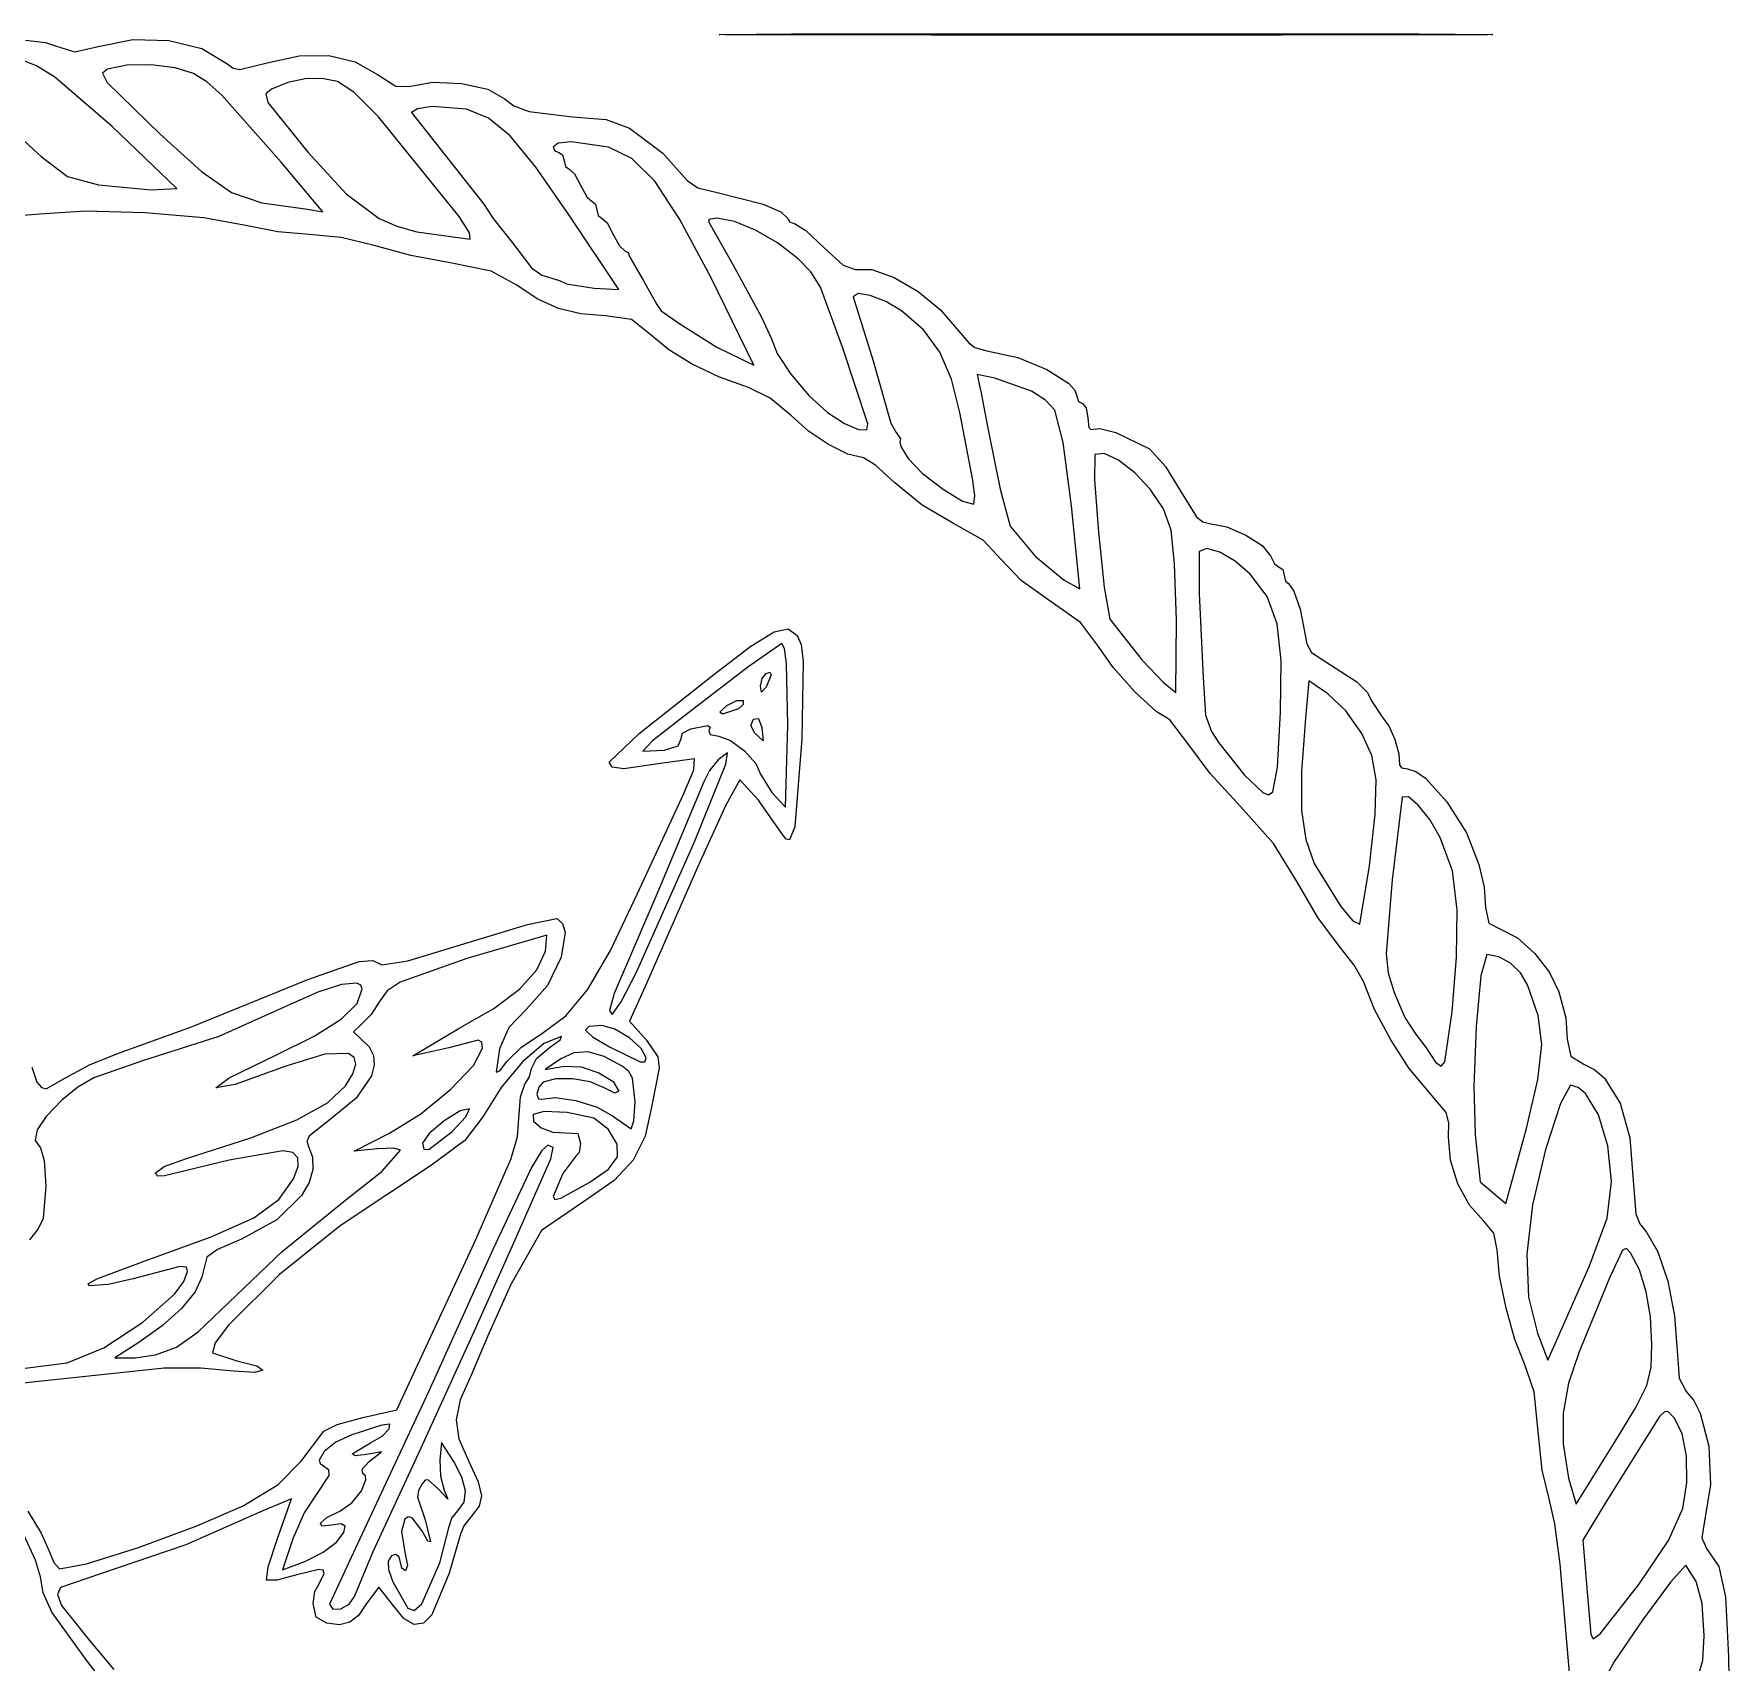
# Model space of a CAD drawing. Extents: x 0 to 181, y 0 to 180.
# Drawn here: x 92.8 to 180.5, y 96.2 to 180.4 of the extents above; entities that cross this region are included whole.
import ezdxf

# ---------------------------------------------------------------- set-up
doc = ezdxf.new("R2010")
doc.units = 0

msp = doc.modelspace()

# ---------------------------------------------------------------- linework, layer by layer
at = {"layer": 'Layer 1'}
for p, q in [((92.355567, 180.119207), (93.393359, 179.992455)), ((93.393359, 179.992455), (94.017891, 179.787727)), ((96.111133, 179.797692), (97.905832, 180.154598)), ((97.905832, 180.154598), (99.772776, 180.105343)), ((99.772776, 180.105343), (101.476425, 179.681157)), ((128.245052, 180.406492), (128.283539, 180.413062)), ((128.54485, 180.400291), (128.245052, 180.406492)), ((128.283539, 180.413062), (131.987694, 180.442265)), ((130.125837, 180.389151), (128.54485, 180.400291)), ((148.307778, 180.36707), (130.125837, 180.389151)), ((131.987694, 180.442265), (164.443249, 180.442285)), ((131.987694, 180.442265), (131.987694, 180.442265)), ((166.435489, 180.389173), (148.307778, 180.36707)), ((164.443249, 180.442285), (168.219086, 180.413086)), ((167.989126, 180.400315), (166.435489, 180.389173)), ((168.273702, 180.406516), (167.989126, 180.400315)), ((168.219086, 180.413086), (168.273702, 180.406516)), ((92.934493, 178.790124), (92.108435, 179.112534)), ((94.017891, 179.787727), (94.911813, 179.506875)), ((94.911813, 179.506875), (96.111133, 179.797692)), ((101.476425, 179.681157), (102.781244, 178.913273)), ((104.863209, 178.95384), (106.517026, 179.314384)), ((106.517026, 179.314384), (108.048294, 179.329849)), ((108.048294, 179.329849), (109.4116, 179.005087)), ((93.871785, 178.197787), (92.934493, 178.790124)), ((96.835657, 175.649863), (93.871785, 178.197787)), ((96.597817, 178.623016), (96.348738, 178.410466)), ((96.348738, 178.410466), (96.592165, 177.936906)), ((97.602652, 178.822487), (96.597817, 178.623016)), ((98.857154, 178.840651), (97.602652, 178.822487)), ((100.094874, 178.691511), (98.857154, 178.840651)), ((101.049365, 178.389069), (100.094874, 178.691511)), ((101.747735, 177.967814), (101.049365, 178.389069)), ((102.781244, 178.913273), (103.097855, 178.678086)), ((103.097855, 178.678086), (103.450938, 178.604514)), ((103.450938, 178.604514), (104.863209, 178.95384)), ((107.695348, 178.136197), (106.823196, 178.119013)), ((108.495493, 177.979131), (107.695348, 178.136197)), ((109.4116, 179.005087), (110.561529, 178.344951)), ((110.561529, 178.344951), (111.510351, 177.732581)), ((96.592165, 177.936906), (99.322422, 175.261973)), ((102.522517, 177.281188), (101.747735, 177.967814)), ((105.592999, 173.810099), (102.522517, 177.281188)), ((105.078612, 177.586676), (104.787279, 177.344747)), ((104.787279, 177.344747), (104.903301, 176.898147)), ((105.932972, 177.933774), (105.078612, 177.586676)), ((106.823196, 178.119013), (105.932972, 177.933774)), ((109.352315, 177.430104), (108.495493, 177.979131)), ((110.617126, 176.159425), (109.352315, 177.430104)), ((111.510351, 177.732581), (112.184448, 177.713323)), ((112.184448, 177.713323), (113.426406, 177.940561)), ((113.426406, 177.940561), (114.920177, 177.882985)), ((114.920177, 177.882985), (116.280527, 177.588159)), ((116.280527, 177.588159), (117.122222, 177.103648)), ((104.903301, 176.898147), (106.990442, 174.303987)), ((112.634843, 176.570244), (112.324444, 176.370321)), ((113.389474, 176.6791), (112.634843, 176.570244)), ((115.17205, 176.55493), (113.389474, 176.6791)), ((116.316586, 176.080734), (115.17205, 176.55493)), ((117.122222, 177.103648), (117.623008, 176.719028)), ((117.623008, 176.719028), (118.408893, 176.424387)), ((118.408893, 176.424387), (120.65, 176.155046)), ((90.764352, 176.287127), (93.168761, 174.094144)), ((100.188889, 172.450347), (96.835657, 175.649863)), ((114.78956, 170.987876), (110.617126, 176.159425)), ((112.324444, 176.370321), (116.063889, 171.641411)), ((117.432135, 175.161848), (116.316586, 176.080734)), ((120.65, 176.155046), (122.397619, 176.007423)), ((122.397619, 176.007423), (123.613333, 175.570475)), ((123.613333, 175.570475), (125.333065, 174.273366)), ((99.322422, 175.261973), (101.471521, 173.32029)), ((118.754262, 173.554114), (117.432135, 175.161848)), ((119.923542, 174.789692), (119.662222, 174.58621)), ((120.59669, 174.85682), (119.923542, 174.789692)), ((122.513595, 174.582803), (120.59669, 174.85682)), ((93.168761, 174.094144), (94.539023, 173.059912)), ((107.748818, 171.241829), (105.592999, 173.810099)), ((105.592999, 173.810099), (105.592999, 173.810099)), ((106.990442, 174.303987), (108.956096, 172.162118)), ((119.662222, 174.58621), (119.745125, 174.38689)), ((119.745125, 174.38689), (119.944444, 174.303987)), ((119.944444, 174.303987), (120.143764, 174.179633)), ((120.143764, 174.179633), (120.226667, 173.880654)), ((120.226667, 173.880654), (120.299512, 173.581675)), ((123.735273, 174.001333), (122.513595, 174.582803)), ((124.909532, 172.830985), (123.735273, 174.001333)), ((125.333065, 174.273366), (126.595657, 172.853445)), ((94.539023, 173.059912), (96.132094, 172.639308)), ((101.471521, 173.32029), (103.014998, 172.245357)), ((120.51853, 171.013371), (118.754262, 173.554114)), ((120.299512, 173.581675), (120.47465, 173.457321)), ((120.47465, 173.457321), (120.752806, 173.208612)), ((120.752806, 173.208612), (121.073333, 172.610654)), ((96.132094, 172.639308), (98.858632, 172.373496)), ((98.858632, 172.373496), (100.188889, 172.450347)), ((100.188889, 172.450347), (100.188889, 172.450347)), ((103.014998, 172.245357), (104.586859, 171.709327)), ((108.956096, 172.162118), (110.652634, 170.890393)), ((121.073333, 172.610654), (121.393861, 172.012696)), ((121.393861, 172.012696), (121.672017, 171.763987)), ((126.213932, 170.845707), (124.909532, 172.830985)), ((126.595657, 172.853445), (127.142791, 172.482332)), ((127.142791, 172.482332), (128.137003, 172.244616)), ((128.137003, 172.244616), (130.519665, 171.638279)), ((93.094906, 171.114939), (91.159358, 170.966726)), ((95.457971, 171.268521), (93.094906, 171.114939)), ((98.538792, 171.192427), (95.457971, 171.268521)), ((101.586125, 170.928358), (98.538792, 171.192427)), ((104.586859, 171.709327), (106.821111, 171.384349)), ((106.821111, 171.384349), (107.748818, 171.241829)), ((116.063889, 171.641411), (116.557778, 170.899578)), ((121.672017, 171.763987), (121.847155, 171.639633)), ((121.847155, 171.639633), (121.92, 171.340654)), ((121.92, 171.340654), (121.992845, 171.041675)), ((130.519665, 171.638279), (131.432885, 171.230153)), ((131.432885, 171.230153), (131.797778, 170.886677)), ((103.848727, 170.518015), (101.586125, 170.928358)), ((105.420555, 170.202066), (103.848727, 170.518015)), ((110.652634, 170.890393), (111.565462, 170.4922)), ((111.565462, 170.4922), (112.609583, 170.20518)), ((115.334691, 170.150878), (114.78956, 170.987876)), ((114.78956, 170.987876), (114.78956, 170.987876)), ((116.557778, 170.899578), (117.545556, 169.627643)), ((123.051784, 167.222274), (120.51853, 171.013371)), ((120.51853, 171.013371), (120.51853, 171.013371)), ((121.992845, 171.041675), (122.167983, 170.917321)), ((122.167983, 170.917321), (122.446139, 170.668612)), ((122.446139, 170.668612), (122.766667, 170.070654)), ((127.826033, 167.819442), (126.213932, 170.845707)), ((127.713493, 170.847219), (127.705556, 170.701332)), ((127.705556, 170.701332), (128.958653, 168.518432)), ((128.128889, 170.906801), (127.713493, 170.847219)), ((129.044308, 170.742337), (128.128889, 170.906801)), ((130.131846, 170.294608), (129.044308, 170.742337)), ((131.267634, 169.62582), (130.131846, 170.294608)), ((131.797778, 170.886677), (131.897372, 170.709)), ((131.897372, 170.709), (132.136823, 170.635099)), ((132.136823, 170.635099), (132.727932, 170.262829)), ((132.727932, 170.262829), (133.673001, 169.367798)), ((107.032628, 170.070654), (105.420555, 170.202066)), ((108.697761, 169.900973), (107.032628, 170.070654)), ((110.39762, 169.489793), (108.697761, 169.900973)), ((112.287627, 168.985609), (110.39762, 169.489793)), ((112.609583, 170.20518), (115.356468, 169.822847)), ((115.356468, 169.822847), (115.334691, 170.150878)), ((117.545556, 169.627643), (118.533333, 168.341188)), ((122.766667, 170.070654), (123.087194, 169.472696)), ((123.087194, 169.472696), (123.36535, 169.223987)), ((132.3278, 168.798179), (131.267634, 169.62582)), ((133.673001, 169.367798), (134.659267, 168.483972)), ((114.410386, 168.589099), (112.287627, 168.985609)), ((116.451933, 168.16439), (114.410386, 168.589099)), ((123.36535, 169.223987), (123.540488, 169.135553)), ((123.540488, 169.135553), (123.613333, 168.922935)), ((123.613333, 168.922935), (124.318889, 167.696851)), ((128.958653, 168.518432), (130.44032, 165.793754)), ((132.97899, 168.130773), (132.3278, 168.798179)), ((134.659267, 168.483972), (135.283234, 168.259021)), ((117.77851, 167.436052), (116.451933, 168.16439)), ((118.533333, 168.341188), (119.077641, 167.957594)), ((119.077641, 167.957594), (119.991482, 167.685638)), ((119.991482, 167.685638), (120.338249, 167.513146)), ((124.318889, 167.696851), (125.024444, 166.445682)), ((130.034005, 163.307627), (127.826033, 167.819442)), ((127.826033, 167.819442), (127.826033, 167.819442)), ((133.484629, 167.33138), (132.97899, 168.130773)), ((135.283234, 168.259021), (136.135663, 168.25989)), ((136.135663, 168.25989), (137.29233, 167.844158)), ((137.29233, 167.844158), (138.54558, 167.110835)), ((118.837437, 166.733592), (117.77851, 167.436052)), ((119.931848, 166.242634), (118.837437, 166.733592)), ((120.338249, 167.513146), (121.774325, 167.288401)), ((121.774325, 167.288401), (123.051784, 167.222274)), ((134.635804, 164.183992), (133.484629, 167.33138)), ((135.435637, 167.009743), (135.184444, 166.84146)), ((135.184444, 166.84146), (136.214604, 163.525349)), ((136.061976, 166.909133), (135.435637, 167.009743)), ((136.872603, 166.594751), (136.061976, 166.909133)), ((138.54558, 167.110835), (139.68776, 166.158932)), ((121.094593, 165.951799), (119.931848, 166.242634)), ((122.358525, 165.849708), (121.094593, 165.951799)), ((123.702151, 165.671877), (122.358525, 165.849708)), ((125.024444, 166.445682), (125.238995, 166.119543)), ((125.238995, 166.119543), (126.156218, 165.468667)), ((137.676659, 166.121714), (136.872603, 166.594751)), ((138.815772, 165.128943), (137.676659, 166.121714)), ((139.68776, 166.158932), (141.143163, 164.473622)), ((124.729994, 164.86216), (123.702151, 165.671877)), ((126.156218, 165.468667), (128.115727, 164.229194)), ((130.44032, 165.793754), (130.956248, 164.664865)), ((139.664626, 163.977801), (138.815772, 165.128943)), ((125.643836, 164.099416), (124.729994, 164.86216)), ((126.854283, 163.357245), (125.643836, 164.099416)), ((128.115727, 164.229194), (130.034005, 163.307627)), ((130.956248, 164.664865), (131.241733, 163.898645)), ((135.931859, 160.263432), (134.635804, 164.183992)), ((141.143163, 164.473622), (141.468895, 164.215391)), ((141.468895, 164.215391), (142.098889, 164.050536)), ((128.259081, 162.690726), (126.854283, 163.357245)), ((131.241733, 163.898645), (131.951107, 162.831305)), ((136.214604, 163.525349), (137.131826, 160.306808)), ((140.272196, 162.582662), (139.664626, 163.977801)), ((142.098889, 164.050536), (143.700528, 163.694192)), ((143.700528, 163.694192), (145.204143, 163.084259)), ((129.755979, 162.154935), (128.259081, 162.690726)), ((131.951107, 162.831305), (132.885161, 161.726182)), ((140.687459, 160.8579), (140.272196, 162.582662)), ((142.500658, 162.638412), (141.587361, 162.821071)), ((141.587361, 162.821071), (141.794072, 161.859751)), ((144.406882, 161.965379), (142.500658, 162.638412)), ((145.204143, 163.084259), (146.319297, 162.367837)), ((146.319297, 162.367837), (146.64044, 162.015661)), ((130.885376, 161.589557), (129.755979, 162.154935)), ((131.980841, 160.676795), (130.885376, 161.589557)), ((132.885161, 161.726182), (133.844685, 160.846613)), ((141.794072, 161.859751), (142.14383, 160.051765)), ((145.131916, 161.489584), (144.406882, 161.965379)), ((145.615096, 160.96907), (145.131916, 161.489584)), ((146.64044, 162.015661), (146.755556, 161.692024)), ((146.755556, 161.692024), (146.838458, 161.430529)), ((132.870555, 159.889479), (131.980841, 160.676795)), ((133.844685, 160.846613), (134.724221, 160.277684)), ((141.345753, 157.439555), (140.687459, 160.8579)), ((146.03428, 159.308063), (145.615096, 160.96907)), ((146.838458, 161.430529), (147.037778, 161.321765)), ((147.037778, 161.321765), (147.237097, 161.100691)), ((147.237097, 161.100691), (147.32, 160.569173)), ((133.905505, 159.196419), (132.870555, 159.889479)), ((134.724221, 160.277684), (135.447564, 159.967848)), ((135.447564, 159.967848), (135.891262, 159.951599)), ((135.891262, 159.951599), (135.931859, 160.263432)), ((135.931859, 160.263432), (135.931859, 160.263432)), ((137.131826, 160.306808), (137.406222, 159.812919)), ((137.406222, 159.812919), (137.622531, 159.483306)), ((142.14383, 160.051765), (142.776364, 156.889738)), ((147.32, 160.569173), (147.367043, 160.084696)), ((147.367043, 160.084696), (147.480144, 159.976724)), ((147.480144, 159.976724), (147.939603, 160.022382)), ((147.939603, 160.022382), (148.757967, 159.815263)), ((148.757967, 159.815263), (150.500447, 158.967223)), ((134.90879, 158.700783), (133.905505, 159.196419)), ((137.622531, 159.483306), (137.598672, 159.34621)), ((137.598672, 159.34621), (137.642429, 159.091464)), ((137.642429, 159.091464), (138.0213, 158.478992)), ((146.473412, 156.030099), (146.03428, 159.308063)), ((150.500447, 158.967223), (151.327213, 158.060573)), ((135.703508, 158.505741), (134.90879, 158.700783)), ((136.339607, 158.121513), (135.703508, 158.505741)), ((137.338218, 157.206433), (136.339607, 158.121513)), ((138.0213, 158.478992), (138.772544, 157.703699)), ((147.684033, 158.675426), (147.662441, 157.369732)), ((148.158946, 158.729944), (147.684033, 158.675426)), ((148.899941, 158.382385), (148.158946, 158.729944)), ((149.747924, 157.732609), (148.899941, 158.382385)), ((151.327213, 158.060573), (152.150964, 156.735654)), ((138.740254, 156.051549), (137.338218, 157.206433)), ((138.772544, 157.703699), (139.83134, 156.884392)), ((141.480004, 156.556159), (141.345753, 157.439555)), ((141.345753, 157.439555), (141.345753, 157.439555)), ((147.662441, 157.369732), (147.861192, 154.654856)), ((150.543799, 156.880473), (149.747924, 157.732609)), ((139.83134, 156.884392), (140.835504, 156.272362)), ((140.835504, 156.272362), (141.422857, 156.1189)), ((141.422857, 156.1189), (141.480004, 156.556159)), ((142.776364, 156.889738), (143.30056, 154.980225)), ((151.235086, 155.877228), (150.543799, 156.880473)), ((152.150964, 156.735654), (152.931879, 155.457872)), ((140.366564, 155.110047), (138.740254, 156.051549)), ((146.910933, 151.737509), (146.473412, 156.030099)), ((146.473412, 156.030099), (146.473412, 156.030099)), ((151.621079, 154.769638), (151.235086, 155.877228)), ((152.931879, 155.457872), (153.261424, 155.188803)), ((141.894482, 154.243283), (140.366564, 155.110047)), ((143.30056, 154.980225), (144.59878, 153.422161)), ((147.861192, 154.654856), (148.163621, 151.822161)), ((151.809318, 153.023205), (151.621079, 154.769638)), ((153.261424, 155.188803), (153.603508, 155.106678)), ((153.603508, 155.106678), (154.503276, 154.932341)), ((154.503276, 154.932341), (155.494894, 154.510931)), ((155.494894, 154.510931), (156.33149, 153.972114)), ((142.852978, 153.228157), (141.894482, 154.243283)), ((153.078053, 153.657264), (153.068793, 151.486895)), ((153.474158, 153.814396), (153.078053, 153.657264)), ((154.139098, 153.630958), (153.474158, 153.814396)), ((154.933103, 153.1688), (154.139098, 153.630958)), ((156.33149, 153.972114), (156.766189, 153.445552)), ((143.867928, 152.156044), (142.852978, 153.228157)), ((144.59878, 153.422161), (146.089932, 152.185901)), ((151.907347, 150.103431), (151.809318, 153.023205)), ((155.716399, 152.489772), (154.933103, 153.1688)), ((156.766189, 153.445552), (156.975858, 153.028544)), ((156.975858, 153.028544), (157.216797, 152.855099)), ((157.216797, 152.855099), (157.402683, 152.730744)), ((157.402683, 152.730744), (157.48, 152.431764)), ((145.373347, 151.094556), (143.867928, 152.156044)), ((146.089932, 152.185901), (146.910933, 151.737509)), ((148.163621, 151.822161), (148.453063, 150.163008)), ((156.593267, 151.324972), (155.716399, 152.489772)), ((157.48, 152.431764), (157.545709, 152.132785)), ((157.545709, 152.132785), (157.703689, 152.008431)), ((157.703689, 152.008431), (157.972145, 151.610219)), ((146.941071, 149.989599), (145.373347, 151.094556)), ((153.068793, 151.486895), (153.281956, 147.14286)), ((157.109079, 149.916321), (156.593267, 151.324972)), ((157.972145, 151.610219), (158.29982, 150.686631)), ((148.453063, 150.163008), (150.130646, 148.047505)), ((151.868068, 146.363989), (151.907347, 150.103431)), ((151.907347, 150.103431), (151.907347, 150.103431)), ((158.29982, 150.686631), (158.643018, 148.889621)), ((129.891675, 148.755433), (131.094603, 149.50823)), ((131.094603, 149.50823), (131.813183, 149.658512)), ((131.813183, 149.658512), (132.281196, 149.316152)), ((132.281196, 149.316152), (132.489122, 148.85)), ((147.862344, 148.748809), (146.941071, 149.989599)), ((157.320007, 148.007395), (157.109079, 149.916321)), ((127.970619, 147.290248), (129.891675, 148.755433)), ((131.490012, 148.903986), (129.726123, 147.675092)), ((131.626073, 148.645884), (131.490012, 148.903986)), ((131.722093, 147.862935), (131.626073, 148.645884)), ((132.489122, 148.85), (132.590433, 147.975082)), ((148.630581, 147.655266), (147.862344, 148.748809)), ((158.643018, 148.889621), (158.887092, 148.443502)), ((158.887092, 148.443502), (159.572063, 147.984777)), ((129.726123, 147.675092), (126.209766, 144.961068)), ((131.797778, 144.670656), (131.722093, 147.862935)), ((132.590433, 147.975082), (132.51916, 143.965868)), ((149.747799, 146.406018), (148.630581, 147.655266)), ((150.130646, 148.047505), (151.239224, 146.876588)), ((157.282224, 145.341769), (157.320007, 148.007395)), ((159.572063, 147.984777), (161.233856, 146.910841)), ((124.106203, 144.247322), (127.970619, 147.290248)), ((130.390987, 146.700107), (130.470839, 147.08839)), ((130.442922, 146.382123), (130.390987, 146.700107)), ((130.390987, 146.700107), (130.390987, 146.700107)), ((130.668889, 146.646209), (130.442922, 146.382123)), ((130.470839, 147.08839), (130.668889, 147.351764)), ((130.668889, 147.351764), (130.869803, 147.412372)), ((130.936774, 147.289028), (130.668889, 146.646209)), ((130.869803, 147.412372), (130.936774, 147.289028)), ((151.239224, 146.876588), (151.868068, 146.363989)), ((153.281956, 147.14286), (153.406468, 145.195848)), ((158.75, 146.971151), (158.573388, 145.044792)), ((159.737778, 146.30582), (158.75, 146.971151)), ((161.233856, 146.910841), (161.785652, 146.360637)), ((128.277401, 145.353012), (128.648787, 145.68722)), ((128.648787, 145.68722), (129.159081, 145.952115)), ((128.648787, 145.68722), (128.648787, 145.68722)), ((129.159081, 145.952115), (129.479523, 145.954098)), ((129.489668, 145.747734), (129.248358, 145.514071)), ((129.479523, 145.954098), (129.489668, 145.747734)), ((150.845962, 145.379183), (149.747799, 146.406018)), ((160.661442, 145.424049), (159.737778, 146.30582)), ((161.785652, 146.360637), (161.995556, 145.933501)), ((161.995556, 145.933501), (162.527607, 145.123304)), ((126.209766, 144.961068), (124.796461, 143.87046)), ((128.418869, 145.239421), (128.277401, 145.353012)), ((129.248358, 145.514071), (128.418869, 145.239421)), ((129.891697, 144.659239), (130.023283, 144.984605)), ((130.023283, 144.984605), (130.276483, 145.027625)), ((130.276483, 145.027625), (130.451962, 144.549309)), ((151.557039, 144.952878), (150.845962, 145.379183)), ((152.544667, 143.651351), (151.557039, 144.952878)), ((153.406468, 145.195848), (153.708309, 144.356638)), ((157.125736, 142.50646), (157.282224, 145.341769)), ((157.282224, 145.341769), (157.282224, 145.341769)), ((158.573388, 145.044792), (158.373999, 142.281867)), ((161.495074, 144.238348), (160.661442, 145.424049)), ((162.527607, 145.123304), (162.884016, 144.634193)), ((122.554179, 142.765656), (124.106203, 144.247322)), ((126.127913, 143.609961), (126.265641, 143.938391)), ((126.265641, 143.938391), (126.341186, 144.258558)), ((126.341186, 144.258558), (126.772371, 144.4886)), ((126.772371, 144.4886), (127.658869, 144.652243)), ((127.658869, 144.652243), (127.773458, 144.575243)), ((127.773458, 144.575243), (127.705556, 144.388434)), ((127.705556, 144.388434), (127.782712, 144.187677)), ((127.782712, 144.187677), (128.228257, 144.106211)), ((128.228257, 144.106211), (128.836111, 143.881968)), ((130.094519, 144.259283), (129.891697, 144.659239)), ((130.515605, 143.868115), (130.094519, 144.259283)), ((130.094519, 144.259283), (130.094519, 144.259283)), ((130.451962, 144.549309), (130.515605, 143.868115)), ((131.67715, 140.437322), (131.797778, 144.670656)), ((131.797778, 144.670656), (131.797778, 144.670656)), ((132.51916, 143.965868), (132.161786, 139.419109)), ((153.708309, 144.356638), (154.093333, 143.760881)), ((162.005411, 143.100266), (161.495074, 144.238348)), ((162.884016, 144.634193), (163.201214, 143.930436)), ((163.201214, 143.930436), (163.410812, 143.198423)), ((124.796461, 143.87046), (124.291606, 143.333862)), ((124.291606, 143.333862), (125.421777, 143.377158)), ((125.421777, 143.377158), (126.127913, 143.609961)), ((128.678116, 143.236023), (128.196529, 142.885995)), ((128.597513, 142.658044), (128.678116, 143.236023)), ((128.836111, 143.881968), (129.547997, 143.344966)), ((129.547997, 143.344966), (130.139616, 142.6988)), ((153.646352, 142.181817), (152.544667, 143.651351)), ((154.093333, 143.760881), (155.425061, 142.095082)), ((162.226367, 141.84122), (162.005411, 143.100266)), ((163.410812, 143.198423), (163.444422, 142.624545)), ((122.70625, 142.510734), (122.554179, 142.765656)), ((123.31178, 142.417829), (122.70625, 142.510734)), ((125.446849, 142.724307), (123.31178, 142.417829)), ((126.970361, 142.935974), (125.446849, 142.724307)), ((126.417736, 141.142878), (126.929679, 142.372887)), ((126.929679, 142.372887), (126.970361, 142.935974)), ((126.97155, 138.641606), (128.597513, 142.658044)), ((127.739311, 142.336608), (127.456365, 141.738449)), ((128.196529, 142.885995), (127.739311, 142.336608)), ((130.139616, 142.6988), (130.386667, 142.147061)), ((155.223997, 140.476351), (153.646352, 142.181817)), ((156.880323, 141.223519), (157.125736, 142.50646)), ((158.373999, 142.281867), (158.374307, 140.262983)), ((163.444422, 142.624545), (163.548613, 142.475055)), ((163.548613, 142.475055), (163.852132, 142.412878)), ((163.852132, 142.412878), (164.281175, 142.283814)), ((164.281175, 142.283814), (164.78625, 141.926275)), ((127.456365, 141.738449), (125.064941, 136.04422)), ((129.315664, 141.848434), (128.592285, 140.542715)), ((130.287609, 140.801072), (129.315664, 141.848434)), ((130.386667, 142.147061), (130.961374, 141.198742)), ((155.425061, 142.095082), (156.37157, 141.188031)), ((162.180408, 140.072507), (162.226367, 141.84122)), ((164.78625, 141.926275), (165.891322, 140.703695)), ((124.020569, 135.971638), (126.417736, 141.142878)), ((128.592285, 140.542715), (127.16315, 137.403434)), ((131.521115, 139.026211), (130.287609, 140.801072)), ((130.961374, 141.198742), (131.67715, 140.437322)), ((156.928828, 138.556236), (155.223997, 140.476351)), ((156.37157, 141.188031), (156.669765, 141.0689)), ((156.669765, 141.0689), (156.880323, 141.223519)), ((163.577705, 140.954077), (163.063524, 136.67541)), ((163.899757, 140.966826), (163.577705, 140.954077)), ((164.415101, 140.536976), (163.899757, 140.966826)), ((165.004893, 139.790976), (164.415101, 140.536976)), ((165.891322, 140.703695), (166.900993, 139.100984)), ((158.374307, 140.262983), (158.588457, 138.755571)), ((161.889999, 137.405426), (162.180408, 140.072507)), ((165.550286, 138.855278), (165.004893, 139.790976)), ((131.715497, 138.7729), (131.521115, 139.026211)), ((131.885612, 138.746729), (131.715497, 138.7729)), ((132.161786, 139.419109), (131.885612, 138.746729)), ((158.588457, 138.755571), (159.030594, 137.527067)), ((166.180522, 137.146996), (165.550286, 138.855278)), ((166.900993, 139.100984), (167.548913, 137.473989)), ((123.969137, 131.9001), (126.97155, 138.641606)), ((158.171777, 136.534384), (156.928828, 138.556236)), ((127.16315, 137.403434), (124.421889, 131.161807)), ((159.030594, 137.527067), (160.399291, 135.288233)), ((161.391476, 134.376947), (161.889999, 137.405426)), ((161.889999, 137.405426), (161.889999, 137.405426)), ((166.427469, 135.114236), (166.180522, 137.146996)), ((167.548913, 137.473989), (167.818517, 136.288317)), ((125.064941, 136.04422), (122.820423, 130.789646)), ((159.216503, 134.727746), (158.171777, 136.534384)), ((163.063524, 136.67541), (162.749644, 132.837814)), ((167.818517, 136.288317), (167.886944, 135.246807)), ((122.619557, 133.022775), (124.020569, 135.971638)), ((160.399291, 135.288233), (161.026904, 134.553957)), ((167.886944, 135.246807), (168.061472, 134.433371)), ((115.254947, 133.427696), (118.334825, 134.370591)), ((118.334825, 134.370591), (119.841058, 134.676343)), ((119.841058, 134.676343), (120.144906, 134.411835)), ((120.144906, 134.411835), (120.273266, 133.956147)), ((160.280226, 133.288828), (159.216503, 134.727746)), ((161.026904, 134.553957), (161.391476, 134.376947)), ((166.392959, 132.678698), (166.427469, 135.114236)), ((166.427469, 135.114236), (166.427469, 135.114236)), ((168.061472, 134.433371), (168.698333, 134.097195)), ((112.141242, 132.486713), (115.254947, 133.427696)), ((119.33198, 133.806085), (115.18515, 132.609985)), ((119.268706, 132.976753), (119.33198, 133.806085)), ((120.273266, 133.956147), (120.069495, 132.669702)), ((168.698333, 134.097195), (169.54793, 133.664093)), ((169.54793, 133.664093), (170.435129, 132.866564)), ((115.18515, 132.609985), (111.735229, 131.370785)), ((118.807692, 132.008483), (119.268706, 132.976753)), ((120.069495, 132.669702), (119.361702, 131.213957)), ((121.430956, 130.979346), (122.619557, 133.022775)), ((161.104174, 132.250272), (160.280226, 133.288828)), ((162.749644, 132.837814), (162.86238, 131.859755)), ((166.167314, 129.85034), (166.392959, 132.678698)), ((167.959868, 132.817322), (167.654524, 131.707981)), ((168.578058, 132.695033), (167.959868, 132.817322)), ((169.178029, 132.360306), (168.578058, 132.695033)), ((170.435129, 132.866564), (171.198315, 131.879375)), ((106.962222, 131.519467), (109.617583, 132.453597)), ((109.617583, 132.453597), (110.334654, 132.495814)), ((110.334654, 132.495814), (110.786333, 132.28309)), ((110.786333, 132.28309), (112.141242, 132.486713)), ((117.909621, 131.019315), (118.807692, 132.008483)), ((123.180933, 130.355375), (123.969137, 131.9001)), ((123.969137, 131.9001), (123.969137, 131.9001)), ((161.572411, 131.406211), (161.104174, 132.250272)), ((162.86238, 131.859755), (163.166577, 130.848526)), ((167.654524, 131.707981), (167.406399, 129.082968)), ((169.695176, 131.861354), (169.178029, 132.360306)), ((170.064896, 131.246392), (169.695176, 131.861354)), ((171.198315, 131.879375), (171.675877, 130.877296)), ((100.954567, 129.071896), (106.962222, 131.519467)), ((107.475034, 130.864735), (105.887232, 130.147012)), ((108.705939, 131.264015), (107.475034, 130.864735)), ((109.501793, 131.327026), (108.705939, 131.264015)), ((109.712153, 131.22686), (109.501793, 131.327026)), ((109.513636, 130.281883), (109.784444, 131.035941)), ((109.784444, 131.035941), (109.712153, 131.22686)), ((111.066982, 130.936689), (110.709484, 130.434921)), ((111.735229, 131.370785), (111.066982, 130.936689)), ((116.582564, 130.016475), (117.909621, 131.019315)), ((119.361702, 131.213957), (118.281839, 129.98586)), ((120.310608, 129.629495), (121.430956, 130.979346)), ((122.820423, 130.789646), (122.566671, 129.918811)), ((124.421889, 131.161807), (123.612348, 129.36518)), ((162.145309, 129.972523), (161.572411, 131.406211)), ((163.166577, 130.848526), (163.71921, 129.543327)), ((170.622215, 129.648298), (170.064896, 131.246392)), ((171.675877, 130.877296), (172.041433, 129.534009)), ((105.887232, 130.147012), (102.354026, 128.564716)), ((108.688812, 129.467042), (109.513636, 130.281883)), ((110.709484, 130.434921), (110.236123, 129.71288)), ((114.834597, 129.007193), (116.582564, 130.016475)), ((118.281839, 129.98586), (117.370447, 129.032742)), ((122.566671, 129.918811), (122.703144, 129.712878)), ((122.703144, 129.712878), (123.180933, 130.355375)), ((162.98637, 128.388358), (162.145309, 129.972523)), ((97.225556, 127.714423), (100.954567, 129.071896)), ((107.291377, 128.577154), (108.688812, 129.467042)), ((109.722443, 129.188995), (109.322425, 128.805972)), ((110.236123, 129.71288), (109.722443, 129.188995)), ((112.40146, 127.566234), (114.834597, 129.007193)), ((117.370447, 129.032742), (116.882474, 127.933416)), ((119.114356, 128.761363), (120.310608, 129.629495)), ((121.499977, 129.08523), (121.335782, 128.890619)), ((122.178705, 129.139515), (121.499977, 129.08523)), ((122.848843, 128.949908), (122.178705, 129.139515)), ((123.612348, 129.36518), (124.477899, 128.379375)), ((163.71921, 129.543327), (164.269372, 128.710586)), ((165.786714, 127.256401), (166.167314, 129.85034)), ((167.406399, 129.082968), (167.28392, 125.996799)), ((170.800547, 128.149009), (170.622215, 129.648298)), ((172.041433, 129.534009), (172.120278, 128.428197)), ((102.354026, 128.564716), (98.406994, 127.300344)), ((105.302733, 127.597953), (107.291377, 128.577154)), ((109.322425, 128.805972), (109.729295, 128.421517)), ((109.729295, 128.421517), (110.136981, 128.033112)), ((115.770366, 128.384314), (114.258161, 127.984755)), ((115.963945, 128.280072), (115.770366, 128.384314)), ((115.993333, 127.971544), (115.963945, 128.280072)), ((118.011444, 128.023094), (119.114356, 128.761363)), ((119.181754, 128.203259), (118.078661, 127.260254)), ((120.085556, 128.569235), (119.181754, 128.203259)), ((119.450556, 127.987075), (120.015441, 128.400389)), ((120.015441, 128.400389), (120.085556, 128.569235)), ((121.335782, 128.890619), (121.690806, 128.542346)), ((121.690806, 128.542346), (122.56974, 128.027069)), ((123.598184, 128.501478), (122.848843, 128.949908)), ((124.208109, 127.954348), (123.598184, 128.501478)), ((124.477899, 128.379375), (125.078756, 127.522969)), ((163.939877, 126.918697), (162.98637, 128.388358)), ((164.269372, 128.710586), (164.817778, 127.975803)), ((170.596717, 126.336467), (170.800547, 128.149009)), ((172.120278, 128.428197), (172.302534, 127.558076)), ((95.705625, 127.121117), (97.225556, 127.714423)), ((98.406994, 127.300344), (95.889725, 126.434376)), ((102.893592, 126.427065), (105.302733, 127.597953)), ((107.842884, 127.660767), (105.820292, 127.026656)), ((109.068349, 127.69109), (107.842884, 127.660767)), ((109.365448, 127.485318), (109.068349, 127.69109)), ((109.443214, 127.135184), (109.365448, 127.485318)), ((110.136981, 128.033112), (110.357691, 127.580381)), ((110.357691, 127.580381), (110.396326, 127.075508)), ((114.258161, 127.984755), (112.40146, 127.566234)), ((115.532039, 127.070449), (115.993333, 127.971544)), ((116.882474, 127.933416), (116.70527, 126.717042)), ((116.894273, 126.782754), (117.273293, 127.289583)), ((118.078661, 127.260254), (116.962818, 125.931225)), ((117.273293, 127.289583), (118.011444, 128.023094)), ((118.533333, 126.919386), (118.802767, 127.431138)), ((118.802767, 127.431138), (119.450556, 127.987075)), ((120.047989, 127.412739), (119.238889, 126.864257)), ((120.731622, 127.72562), (120.047989, 127.412739)), ((121.476141, 127.768484), (120.731622, 127.72562)), ((122.300744, 127.539049), (121.476141, 127.768484)), ((123.224626, 127.035029), (122.300744, 127.539049)), ((122.56974, 128.027069), (124.155582, 127.260531)), ((124.155582, 127.260531), (124.404914, 127.261383)), ((124.46, 127.468638), (124.208109, 127.954348)), ((124.404914, 127.261383), (124.46, 127.468638)), ((124.46, 127.468638), (124.46, 127.468638)), ((125.078756, 127.522969), (125.139823, 126.930446)), ((164.817778, 127.975803), (165.311667, 127.239784)), ((165.311667, 127.239784), (165.595458, 127.03107)), ((165.595458, 127.03107), (165.786714, 127.256401)), ((172.302534, 127.558076), (172.983601, 127.137081)), ((92.679568, 126.9836), (92.947527, 126.198497)), ((93.428649, 125.860542), (94.429193, 126.434221)), ((94.429193, 126.434221), (95.705625, 127.121117)), ((95.889725, 126.434376), (95.062031, 125.939755)), ((102.210064, 125.904842), (102.893592, 126.427065)), ((105.820292, 127.026656), (103.20226, 126.086349)), ((108.914012, 126.010611), (109.294964, 126.642883)), ((109.294964, 126.642883), (109.443214, 127.135184)), ((110.257785, 126.530677), (109.468775, 125.369881)), ((110.396326, 127.075508), (110.257785, 126.530677)), ((114.3634, 125.837219), (115.532039, 127.070449)), ((116.70527, 126.717042), (116.894273, 126.782754)), ((118.197176, 126.102943), (118.434587, 126.481438)), ((118.434587, 126.481438), (118.533333, 126.919386)), ((119.771953, 126.385288), (119.133098, 126.20693)), ((119.238889, 126.864257), (120.226667, 127.027841)), ((120.653568, 126.381706), (119.771953, 126.385288)), ((120.226667, 127.027841), (121.105658, 126.989278)), ((121.565305, 126.21623), (120.653568, 126.381706)), ((121.105658, 126.989278), (122.027128, 126.688181)), ((122.027128, 126.688181), (122.753923, 126.233318)), ((123.564724, 126.756898), (123.224626, 127.035029)), ((123.769215, 126.413707), (123.564724, 126.756898)), ((123.895556, 125.190817), (123.769215, 126.413707)), ((125.139823, 126.930446), (124.75011, 124.9151)), ((164.850118, 125.828521), (163.939877, 126.918697)), ((172.983601, 127.137081), (173.547332, 126.851107)), ((173.547332, 126.851107), (174.04922, 126.413128)), ((174.04922, 126.413128), (174.851473, 125.118827)), ((92.947527, 126.198497), (93.18346, 125.925159)), ((93.18346, 125.925159), (93.428649, 125.860542)), ((95.062031, 125.939755), (94.244216, 125.268649)), ((103.20226, 126.086349), (102.210064, 125.904842)), ((107.988002, 125.130057), (108.914012, 126.010611)), ((112.810283, 124.568631), (114.3634, 125.837219)), ((116.962818, 125.931225), (116.020765, 124.407176)), ((117.966157, 125.441637), (118.197176, 126.102943)), ((118.908834, 125.943973), (118.815556, 125.587345)), ((118.815556, 125.587345), (118.889879, 125.3343)), ((119.133098, 126.20693), (118.908834, 125.943973)), ((122.294529, 125.908903), (121.565305, 126.21623)), ((122.843126, 125.636414), (122.294529, 125.908903)), ((122.753923, 126.233318), (123.048889, 125.733457)), ((123.048889, 125.733457), (122.843126, 125.636414)), ((165.86333, 124.635704), (164.850118, 125.828521)), ((167.28392, 125.996799), (167.355517, 123.503989)), ((170.007554, 123.798612), (170.596717, 126.336467)), ((172.285065, 126.043989), (171.769552, 125.108516)), ((172.67897, 125.934017), (172.285065, 126.043989)), ((173.059421, 125.622531), (172.67897, 125.934017)), ((173.732918, 124.505617), (173.059421, 125.622531)), ((94.244216, 125.268649), (93.424509, 124.433573)), ((106.403484, 124.255663), (107.988002, 125.130057)), ((109.468775, 125.369881), (108.02986, 124.19547)), ((114.842153, 124.717002), (114.013747, 124.198875)), ((115.334398, 124.821442), (114.842153, 124.717002)), ((115.141209, 124.404294), (115.334398, 124.821442)), ((117.882786, 124.323746), (117.966157, 125.441637)), ((119.188228, 124.680557), (118.614701, 124.536211)), ((118.889879, 125.3343), (119.068571, 125.320383)), ((119.068571, 125.320383), (119.768772, 125.416025)), ((120.380966, 124.631427), (119.188228, 124.680557)), ((119.768772, 125.416025), (120.833867, 125.251953)), ((121.755143, 124.348192), (120.380966, 124.631427)), ((120.833867, 125.251953), (121.93178, 124.906404)), ((121.93178, 124.906404), (122.730441, 124.457618)), ((123.833378, 124.201434), (123.895556, 125.190817)), ((123.895556, 125.190817), (123.895556, 125.190817)), ((124.75011, 124.9151), (124.423798, 123.405998)), ((165.99364, 124.099467), (165.86333, 124.635704)), ((171.769552, 125.108516), (170.994414, 122.727878)), ((174.851473, 125.118827), (175.358375, 123.329518)), ((92.959962, 123.729807), (92.859822, 123.177907)), ((93.424509, 124.433573), (92.959962, 123.729807)), ((104.016422, 123.32185), (106.403484, 124.255663)), ((108.02986, 124.19547), (107.056843, 123.432127)), ((111.195556, 123.561464), (112.810283, 124.568631)), ((114.013747, 124.198875), (113.234288, 123.54724)), ((114.427468, 123.650629), (115.141209, 124.404294)), ((116.020765, 124.407176), (115.095364, 123.177611)), ((117.811715, 123.398767), (117.882786, 124.323746)), ((118.614701, 124.536211), (118.644536, 124.18361)), ((118.644536, 124.18361), (119.039054, 123.84714)), ((119.039054, 123.84714), (119.642026, 123.61574)), ((122.507985, 123.768059), (121.755143, 124.348192)), ((122.967442, 122.988739), (122.507985, 123.768059)), ((122.730441, 124.457618), (123.683889, 123.79513)), ((123.683889, 123.79513), (123.833378, 124.201434)), ((165.982311, 123.36576), (165.99364, 124.099467)), ((168.948899, 119.921037), (170.007554, 123.798612)), ((170.007554, 123.798612), (170.007554, 123.798612)), ((174.211458, 122.914437), (173.732918, 124.505617)), ((92.859822, 123.177907), (93.133333, 122.798434)), ((100.682778, 122.263041), (104.016422, 123.32185)), ((107.056843, 123.432127), (106.918768, 123.163036)), ((106.918768, 123.163036), (106.976892, 122.92547)), ((106.976892, 122.92547), (107.214202, 122.330889)), ((109.361111, 122.634011), (111.195556, 123.561464)), ((113.234288, 123.54724), (112.888889, 123.042274)), ((112.888889, 123.042274), (112.965269, 122.730935)), ((113.220783, 122.718119), (114.427468, 123.650629)), ((115.095364, 123.177611), (113.36988, 121.906222)), ((114.427468, 123.650629), (114.427468, 123.650629)), ((117.487498, 122.251511), (117.811715, 123.398767)), ((119.385735, 122.939545), (119.065528, 122.677295)), ((119.651575, 122.831865), (119.385735, 122.939545)), ((119.642026, 123.61574), (120.297222, 123.578352)), ((120.297222, 123.578352), (120.93122, 123.548049)), ((120.93122, 123.548049), (121.073333, 123.031778)), ((121.073333, 123.031778), (120.999876, 122.567999)), ((122.983093, 122.333601), (122.967442, 122.988739)), ((124.423798, 123.405998), (123.801557, 122.172474)), ((166.077971, 122.175964), (165.982311, 123.36576)), ((167.355517, 123.503989), (167.622243, 121.04554)), ((174.400947, 121.070181), (174.211458, 122.914437)), ((175.358375, 123.329518), (175.537938, 121.120543)), ((93.133333, 122.798434), (93.332653, 122.144156)), ((93.332653, 122.144156), (93.415556, 120.816043)), ((99.536691, 121.83892), (100.682778, 122.263041)), ((102.891833, 122.160824), (99.553889, 121.359552)), ((105.679632, 122.657322), (102.891833, 122.160824)), ((106.188843, 122.565359), (105.679632, 122.657322)), ((106.450726, 122.291416), (106.188843, 122.565359)), ((106.464174, 121.838414), (106.450726, 122.291416)), ((107.214202, 122.330889), (107.226747, 121.68616)), ((110.560556, 122.759922), (109.361111, 122.634011)), ((111.407663, 122.790096), (110.560556, 122.759922)), ((110.786312, 121.584158), (111.76, 122.68583)), ((111.76, 122.68583), (111.407663, 122.790096)), ((112.965269, 122.730935), (113.220783, 122.718119)), ((115.581873, 117.900681), (117.487498, 122.251511)), ((117.613241, 117.859545), (119.542385, 122.229066)), ((119.065528, 122.677295), (118.537253, 121.79336)), ((119.542385, 122.229066), (119.651575, 122.831865)), ((120.823268, 122.3751), (120.157857, 121.483436)), ((120.999876, 122.567999), (120.823268, 122.3751)), ((122.52257, 121.709583), (122.983093, 122.333601)), ((123.801557, 122.172474), (122.814343, 121.116302)), ((166.458137, 120.94922), (166.077971, 122.175964)), ((170.994414, 122.727878), (170.323276, 119.85899)), ((99.06, 121.494993), (99.536691, 121.83892)), ((99.20508, 121.336894), (99.06, 121.494993)), ((99.553889, 121.359552), (99.20508, 121.336894)), ((105.466486, 120.125032), (106.22808, 121.209274)), ((106.22808, 121.209274), (106.464174, 121.838414)), ((107.226747, 121.68616), (107.031373, 121.014898)), ((113.36988, 121.906222), (108.64098, 118.767207)), ((108.937778, 120.111046), (110.786312, 121.584158)), ((118.537253, 121.79336), (116.547892, 117.577322)), ((120.157857, 121.483436), (119.662222, 120.286337)), ((122.814343, 121.116302), (121.393111, 120.139257)), ((121.553506, 121.02362), (122.52257, 121.709583)), ((175.537938, 121.120543), (175.662649, 119.383333)), ((93.415556, 120.816043), (93.274327, 119.148802)), ((106.644927, 120.340717), (105.366196, 119.078052)), ((107.031373, 121.014898), (106.644927, 120.340717)), ((119.662222, 120.286337), (119.748406, 120.13888)), ((120.049652, 120.195963), (121.553506, 121.02362)), ((121.553506, 121.02362), (121.553506, 121.02362)), ((167.056251, 119.844174), (166.458137, 120.94922)), ((167.622243, 121.04554), (168.948899, 119.921037)), ((174.189924, 119.164209), (174.400947, 121.070181)), ((104.171709, 119.190121), (105.466486, 120.125032)), ((105.630005, 117.446754), (108.937778, 120.111046)), ((121.393111, 120.139257), (119.052619, 118.522324)), ((119.748406, 120.13888), (120.049652, 120.195963)), ((167.805755, 119.01947), (167.056251, 119.844174)), ((170.323276, 119.85899), (170.029753, 117.307488)), ((175.662649, 119.383333), (175.867903, 118.882711)), ((93.018549, 118.612501), (92.568889, 118.043774)), ((93.274327, 119.148802), (93.018549, 118.612501)), ((101.971986, 118.199713), (104.171709, 119.190121)), ((105.366196, 119.078052), (103.52532, 118.087078)), ((108.64098, 118.767207), (105.490721, 116.250153)), ((119.052619, 118.522324), (117.458536, 115.742948)), ((168.325633, 118.385829), (167.805755, 119.01947)), ((173.271798, 116.695736), (174.189924, 119.164209)), ((175.867903, 118.882711), (176.21596, 118.439432)), ((98.495556, 116.948986), (101.971986, 118.199713)), ((103.52532, 118.087078), (102.294857, 117.544501)), ((112.415427, 111.084287), (115.581873, 117.900681)), ((115.652587, 113.4851), (117.613241, 117.859545)), ((168.491566, 117.536705), (168.325633, 118.385829)), ((175.186144, 117.59532), (174.98359, 117.507829)), ((175.394276, 117.380882), (175.186144, 117.59532)), ((176.21596, 118.439432), (176.813064, 117.433157)), ((96.057422, 116.033292), (98.495556, 116.948986)), ((101.732952, 117.153989), (101.482556, 116.11746)), ((102.294857, 117.544501), (101.732952, 117.153989)), ((102.486759, 114.429156), (105.630005, 117.446754)), ((116.547892, 117.577322), (113.211429, 110.175771)), ((168.621909, 116.160993), (168.491566, 117.536705)), ((170.029753, 117.307488), (170.114493, 115.088153)), ((174.98359, 117.507829), (174.33034, 116.110882)), ((175.856473, 116.491508), (175.394276, 117.380882)), ((176.813064, 117.433157), (177.318733, 115.909696)), ((95.600794, 115.777177), (96.057422, 116.033292)), ((97.931111, 116.033169), (96.627597, 115.741076)), ((100.35115, 116.667288), (97.931111, 116.033169)), ((100.061176, 115.234844), (100.55337, 115.883175)), ((100.686543, 116.635109), (100.35115, 116.667288)), ((100.55337, 115.883175), (100.741584, 116.41078)), ((100.741584, 116.41078), (100.686543, 116.635109)), ((101.482556, 116.11746), (101.132665, 115.36026)), ((105.490721, 116.250153), (102.867662, 113.629623)), ((168.95118, 114.509887), (168.621909, 116.160993)), ((171.623829, 112.933545), (173.271798, 116.695736)), ((174.33034, 116.110882), (172.744799, 112.256415)), ((173.271798, 116.695736), (173.271798, 116.695736)), ((176.202935, 115.363969), (175.856473, 116.491508)), ((177.318733, 115.909696), (177.669026, 114.116791)), ((95.673333, 115.665047), (95.600794, 115.777177)), ((96.627597, 115.741076), (95.673333, 115.665047)), ((98.435015, 113.781006), (100.061176, 115.234844)), ((101.132665, 115.36026), (100.426259, 114.493781)), ((117.458536, 115.742948), (116.275556, 113.080041)), ((170.114493, 115.088153), (170.578142, 113.215767)), ((176.419538, 114.059274), (176.202935, 115.363969)), ((100.426259, 114.493781), (99.434521, 113.592141)), ((101.298777, 113.286663), (102.486759, 114.429156)), ((169.404338, 112.896481), (168.95118, 114.509887)), ((177.669026, 114.116791), (177.8, 112.302183)), ((96.403422, 112.459273), (98.435015, 113.781006)), ((99.434521, 113.592141), (98.228635, 112.729456)), ((100.16967, 112.487518), (101.298777, 113.286663)), ((102.867662, 113.629623), (102.17555, 112.710144)), ((112.833466, 107.276211), (115.652587, 113.4851)), ((170.578142, 113.215767), (171.117395, 111.817545)), ((176.492157, 112.638434), (176.419538, 114.059274)), ((94.506723, 111.679651), (96.403422, 112.459273)), ((98.228635, 112.729456), (96.973938, 111.932878)), ((99.092154, 112.095804), (100.16967, 112.487518)), ((100.16967, 112.487518), (100.16967, 112.487518)), ((102.17555, 112.710144), (102.028935, 112.206038)), ((116.275556, 113.080041), (115.428889, 111.086211)), ((169.90634, 111.633872), (169.404338, 112.896481)), ((171.117395, 111.817545), (171.623829, 112.933545)), ((176.454649, 111.454351), (176.492157, 112.638434)), ((91.537433, 111.310616), (94.506723, 111.679651)), ((94.506723, 111.679651), (94.506723, 111.679651)), ((96.973938, 111.932878), (98.028212, 111.932878)), ((98.028212, 111.932878), (99.092154, 112.095804)), ((102.028935, 112.206038), (103.293333, 111.791767)), ((103.293333, 111.791767), (104.332319, 111.5338)), ((104.332319, 111.5338), (104.630903, 111.298883)), ((170.402584, 110.176984), (169.90634, 111.633872)), ((172.744799, 112.256415), (172.17883, 110.632216)), ((176.236218, 110.514788), (176.454649, 111.454351)), ((177.8, 112.302183), (177.905781, 110.890742)), ((94.826667, 110.906992), (92.065361, 110.612628)), ((99.535996, 111.411892), (94.826667, 110.906992)), ((101.427681, 111.414711), (99.535996, 111.411892)), ((103.121497, 111.255768), (101.427681, 111.414711)), ((104.217743, 111.176409), (103.121497, 111.255768)), ((104.630903, 111.298883), (104.217743, 111.176409)), ((111.571665, 109.247917), (112.415427, 111.084287)), ((115.428889, 111.086211), (114.844389, 109.772489)), ((172.17883, 110.632216), (171.903566, 109.082707)), ((177.905781, 110.890742), (178.26705, 110.203544)), ((113.211429, 110.175771), (109.650431, 102.583725)), ((114.844389, 109.772489), (114.630874, 108.736795)), ((170.617552, 108.124741), (170.402584, 110.176984)), ((175.665767, 109.367049), (176.236218, 110.514788)), ((178.26705, 110.203544), (178.669975, 109.734902)), ((178.669975, 109.734902), (179.00342, 109.078824)), ((108.481645, 108.487279), (109.803915, 108.855741)), ((109.803915, 108.855741), (111.571665, 109.247917)), ((171.903566, 109.082707), (171.908499, 107.48555)), ((176.900627, 108.897625), (174.121959, 104.471645)), ((174.572202, 107.558434), (175.665767, 109.367049)), ((177.149052, 109.141888), (176.900627, 108.897625)), ((177.322996, 109.169619), (177.149052, 109.141888)), ((177.655471, 108.83221), (177.322996, 109.169619)), ((178.061754, 108.031597), (177.655471, 108.83221)), ((179.00342, 109.078824), (179.438761, 107.367024)), ((106.611482, 106.58753), (107.784942, 108.152111)), ((107.784942, 108.152111), (108.481645, 108.487279)), ((109.232728, 107.952238), (108.415107, 107.583656)), ((110.801599, 108.455426), (109.232728, 107.952238)), ((111.210566, 108.509342), (110.801599, 108.455426)), ((110.80987, 107.891801), (111.178728, 108.268151)), ((111.178728, 108.268151), (111.210566, 108.509342)), ((114.630874, 108.736795), (114.781089, 107.74692)), ((170.826527, 106.131208), (170.617552, 108.124741)), ((178.285128, 106.849764), (178.061754, 108.031597)), ((107.813295, 107.100275), (107.555122, 106.642056)), ((108.415107, 107.583656), (107.813295, 107.100275)), ((109.253943, 106.975408), (110.207778, 107.540244)), ((110.769916, 107.08336), (109.994957, 106.935219)), ((110.134496, 106.56883), (110.769916, 107.08336)), ((110.207778, 107.540244), (110.80987, 107.891801)), ((110.348104, 101.913989), (112.833466, 107.276211)), ((113.880488, 107.558434), (113.791114, 106.654253)), ((114.512522, 106.570656), (113.880488, 107.558434)), ((114.781089, 107.74692), (115.287778, 106.570656)), ((171.908499, 107.48555), (172.183117, 105.718407)), ((172.575339, 104.36396), (174.572202, 107.558434)), ((174.572202, 107.558434), (174.572202, 107.558434)), ((179.438761, 107.367024), (179.526865, 105.393482)), ((105.425062, 105.380552), (106.611482, 106.58753)), ((107.555122, 106.642056), (107.594847, 106.466121)), ((107.594847, 106.466121), (107.768418, 106.348962)), ((107.768418, 106.348962), (108.030122, 106.160371)), ((109.40683, 106.873347), (109.253943, 106.975408)), ((109.994957, 106.935219), (109.40683, 106.873347)), ((109.77575, 106.175435), (110.134496, 106.56883)), ((113.791114, 106.654253), (113.820542, 105.825312)), ((114.939584, 105.759133), (114.512522, 106.570656)), ((115.287778, 106.570656), (115.77262, 105.52255)), ((178.306232, 105.488128), (178.285128, 106.849764)), ((103.622469, 104.281213), (105.425062, 105.380552)), ((108.056456, 105.851313), (107.408201, 104.892766)), ((108.030122, 106.160371), (108.056456, 105.851313)), ((109.741451, 105.050987), (109.971307, 105.623964)), ((109.805526, 105.952146), (109.77575, 106.175435)), ((109.945966, 105.831816), (109.805526, 105.952146)), ((109.971307, 105.623964), (109.945966, 105.831816)), ((112.873601, 105.426693), (112.682572, 105.069546)), ((113.028032, 105.605173), (112.873601, 105.426693)), ((113.196849, 105.626082), (113.028032, 105.605173)), ((113.731881, 105.144471), (113.196849, 105.626082)), ((113.820542, 105.825312), (114.016804, 105.102031)), ((115.117827, 105.05621), (114.939584, 105.759133)), ((115.77262, 105.52255), (115.952747, 104.802913)), ((171.193861, 104.573112), (170.826527, 106.131208)), ((172.183117, 105.718407), (172.575339, 104.36396)), ((178.105706, 104.148105), (178.306232, 105.488128)), ((179.526865, 105.393482), (179.221522, 103.483534)), ((106.115556, 104.644498), (104.629345, 104.018066)), ((105.379145, 102.538795), (106.115556, 104.644498)), ((107.408201, 104.892766), (106.768576, 103.913597)), ((108.612889, 104.012983), (109.245474, 104.443798)), ((109.245474, 104.443798), (109.741451, 105.050987)), ((112.682572, 105.069546), (112.637784, 104.729677)), ((112.637784, 104.729677), (113.033706, 103.554925)), ((114.208466, 104.634503), (113.731881, 105.144471)), ((114.016804, 105.102031), (114.208466, 104.634503)), ((114.723333, 104.030656), (115.04612, 104.475511)), ((115.04612, 104.475511), (115.117827, 105.05621)), ((115.952747, 104.802913), (115.835668, 104.261591)), ((171.472927, 103.343865), (171.193861, 104.573112)), ((174.121959, 104.471645), (172.928819, 102.513742)), ((92.487843, 104.003427), (93.176978, 102.860578)), ((104.629345, 104.018066), (100.654169, 102.26612)), ((101.225792, 103.239951), (103.622469, 104.281213)), ((106.768576, 103.913597), (106.189735, 102.571894)), ((107.624148, 103.388847), (107.946562, 103.673653)), ((107.946562, 103.673653), (108.612889, 104.012983)), ((111.982162, 103.597625), (111.810152, 102.953576)), ((112.156937, 103.713712), (111.982162, 103.597625)), ((112.37065, 103.666749), (112.156937, 103.713712)), ((112.854156, 103.006406), (112.37065, 103.666749)), ((113.033706, 103.554925), (113.31916, 102.420561)), ((114.281331, 103.219989), (114.41887, 103.647596)), ((114.41887, 103.647596), (114.723333, 104.030656)), ((115.428889, 103.748434), (115.03025, 103.243293)), ((115.835668, 104.261591), (115.428889, 103.748434)), ((177.353899, 102.497587), (178.105706, 104.148105)), ((92.881362, 101.470072), (92.275558, 102.781772)), ((93.176978, 102.860578), (93.576733, 101.934521)), ((98.197129, 102.128753), (101.225792, 103.239951)), ((107.690415, 103.235191), (107.624148, 103.388847)), ((108.190129, 103.289317), (107.690415, 103.235191)), ((108.693783, 103.354491), (108.190129, 103.289317)), ((108.443889, 102.404455), (108.821707, 102.90842)), ((108.904657, 103.226312), (108.693783, 103.354491)), ((108.821707, 102.90842), (108.904657, 103.226312)), ((111.810152, 102.953576), (111.976078, 101.889148)), ((113.166244, 102.455013), (112.854156, 103.006406)), ((113.787442, 101.327816), (114.281331, 103.219989)), ((114.864444, 102.82143), (114.276854, 100.798379)), ((115.03025, 103.243293), (114.864444, 102.82143)), ((171.752242, 101.259892), (171.472927, 103.343865)), ((179.221522, 103.483534), (179.080788, 102.626791)), ((93.576733, 101.934521), (93.817765, 101.349522)), ((95.506844, 101.280146), (98.197129, 102.128753)), ((100.654169, 102.26612), (96.237778, 100.772084)), ((104.911089, 101.125697), (105.379145, 102.538795)), ((106.189735, 102.571894), (105.654181, 100.972022)), ((106.802092, 101.408315), (107.757881, 101.880902)), ((107.757881, 101.880902), (108.443889, 102.404455)), ((109.650431, 102.583725), (108.091111, 99.190274)), ((108.443889, 102.404455), (108.443889, 102.404455)), ((109.373032, 99.585656), (110.348104, 101.913989)), ((111.976078, 101.889148), (112.11327, 101.202763)), ((113.31916, 102.420561), (113.166244, 102.455013)), ((172.928819, 102.513742), (173.119305, 100.238312)), ((175.815269, 100.208342), (177.353899, 102.497587)), ((179.080788, 102.626791), (179.32039, 102.072423)), ((179.32039, 102.072423), (179.955916, 101.135878)), ((93.133333, 100.606267), (92.881362, 101.470072)), ((93.817765, 101.349522), (94.125299, 101.026663)), ((94.125299, 101.026663), (95.506844, 101.280146)), ((104.819876, 100.434484), (104.911089, 101.125697)), ((105.654181, 100.972022), (106.802092, 101.408315)), ((107.535583, 100.995129), (106.402954, 100.706939)), ((107.750335, 100.947471), (107.535583, 100.995129)), ((107.808889, 100.77581), (107.750335, 100.947471)), ((111.29142, 101.689052), (111.116686, 101.4201)), ((111.116686, 101.4201), (111.141816, 100.992719)), ((111.141816, 100.992719), (111.363508, 100.34292)), ((111.504313, 101.761742), (111.29142, 101.689052)), ((111.684221, 101.645971), (111.504313, 101.761742)), ((111.76, 101.349545), (111.684221, 101.645971)), ((111.835143, 101.050566), (111.76, 101.349545)), ((112.015806, 100.926211), (111.835143, 101.050566)), ((112.11327, 101.202763), (112.015806, 100.926211)), ((112.862625, 99.216293), (113.787442, 101.327816)), ((113.787442, 101.327816), (113.787442, 101.327816)), ((172.237777, 95.641103), (171.752242, 101.259892)), ((178.256545, 101.208434), (177.461553, 100.336456)), ((178.78053, 100.375782), (178.256545, 101.208434)), ((179.955916, 101.135878), (180.303811, 99.579296)), ((93.279698, 99.773469), (93.133333, 100.606267)), ((94.163631, 100.06599), (94.01869, 99.694823)), ((96.237778, 100.772084), (94.163631, 100.06599)), ((105.357977, 100.441446), (104.819876, 100.434484)), ((106.402954, 100.706939), (105.357977, 100.441446)), ((107.327347, 99.855234), (107.526667, 100.220656)), ((107.526667, 100.220656), (107.808889, 100.77581)), ((110.631111, 100.074267), (110.006426, 99.226195)), ((111.409816, 99.088273), (110.631111, 100.074267)), ((111.363508, 100.34292), (112.138951, 98.988798)), ((114.276854, 100.798379), (113.376699, 98.6506)), ((173.119305, 100.238312), (173.344154, 97.622515)), ((173.826003, 97.668529), (175.815269, 100.208342)), ((175.815269, 100.208342), (175.815269, 100.208342)), ((177.461553, 100.336456), (176.006947, 98.361104)), ((179.095536, 99.23523), (178.78053, 100.375782)), ((93.722684, 98.784192), (93.279698, 99.773469)), ((94.01869, 99.694823), (94.216133, 99.12316)), ((107.244444, 99.2216), (107.327347, 99.855234)), ((107.390451, 98.531122), (107.244444, 99.2216)), ((108.091111, 99.190274), (108.266091, 98.938884)), ((108.664551, 98.959994), (109.096771, 99.195089)), ((109.096771, 99.195089), (109.373032, 99.585656)), ((109.373032, 99.585656), (109.373032, 99.585656)), ((110.006426, 99.226195), (109.582515, 98.614711)), ((112.471167, 98.860688), (112.862625, 99.216293)), ((179.211111, 97.563381), (179.095536, 99.23523)), ((180.303811, 99.579296), (180.465763, 96.472597)), ((95.521879, 96.294036), (93.722684, 98.784192)), ((94.216133, 99.12316), (95.675763, 97.309833)), ((107.949368, 98.220042), (107.390451, 98.531122)), ((108.266091, 98.938884), (108.664551, 98.959994)), ((109.582515, 98.614711), (109.129481, 98.258408)), ((111.944589, 98.441036), (111.409816, 99.088273)), ((112.466705, 98.148775), (111.944589, 98.441036)), ((112.138951, 98.988798), (112.471167, 98.860688)), ((113.376699, 98.6506), (112.952096, 98.216844)), ((176.006947, 98.361104), (174.571228, 96.243252)), ((108.600655, 98.134461), (107.949368, 98.220042)), ((109.129481, 98.258408), (108.600655, 98.134461)), ((112.952096, 98.216844), (112.466705, 98.148775)), ((173.344154, 97.622515), (173.463315, 97.403556)), ((173.463315, 97.403556), (173.826003, 97.668529)), ((179.142533, 96.302956), (179.211111, 97.563381)), ((95.675763, 97.309833), (96.930934, 95.808904)), ((96.810286, 94.611829), (95.521879, 96.294036)), ((174.571228, 96.243252), (173.832895, 94.943775)), ((178.863647, 95.330962), (179.142533, 96.302956)), ((180.465763, 96.472597), (180.54346, 90.885704))]:
    msp.add_line(p, q, dxfattribs=at)

doc.saveas('drawing.dxf')
